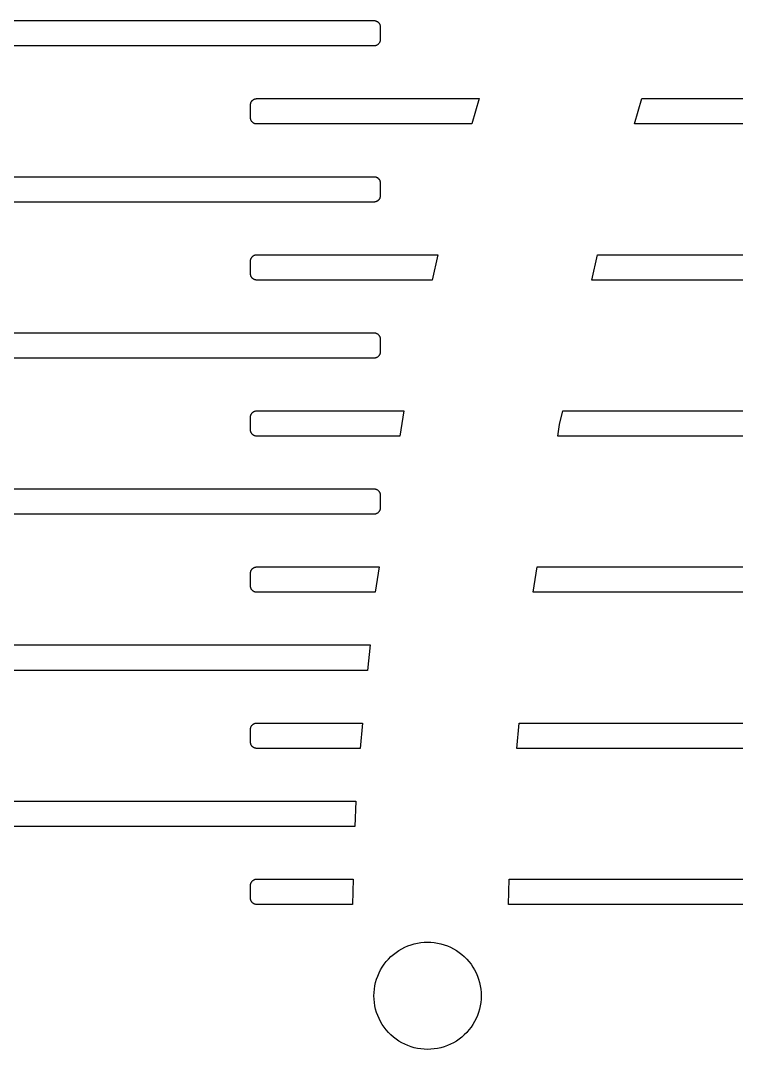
# Model space of a CAD drawing. Header units: metres. Extents: x -218 to 218, y -218 to 218.
# Drawn here: x -181.1 to -144.4, y -2.8 to 50 of the extents above; entities that cross this region are included whole.
import ezdxf

# ---------------------------------------------------------------- set-up
doc = ezdxf.new("R2010")
doc.units = ezdxf.units.M

msp = doc.modelspace()

# ---------------------------------------------------------------- linework, layer by layer
for p, q in [((-193.997, 49.9778), (-162.997, 49.9778)), ((-162.997, 49.9778), (-162.977, 49.9772)), ((-162.977, 49.9772), (-162.956, 49.9752)), ((-162.956, 49.9752), (-162.936, 49.972)), ((-162.936, 49.972), (-162.916, 49.9676)), ((-162.916, 49.9676), (-162.897, 49.9619)), ((-162.897, 49.9619), (-162.878, 49.955)), ((-162.878, 49.955), (-162.859, 49.9469)), ((-162.859, 49.9469), (-162.841, 49.9376)), ((-162.841, 49.9376), (-162.823, 49.9272)), ((-162.823, 49.9272), (-162.806, 49.9157)), ((-162.806, 49.9157), (-162.79, 49.9032)), ((-162.79, 49.9032), (-162.775, 49.8897)), ((-162.775, 49.8897), (-162.76, 49.8753)), ((-162.76, 49.8753), (-162.747, 49.86)), ((-162.747, 49.86), (-162.734, 49.8438)), ((-162.734, 49.8438), (-162.723, 49.8269)), ((-162.723, 49.8269), (-162.712, 49.8094)), ((-162.712, 49.8094), (-162.703, 49.7912)), ((-162.703, 49.7912), (-162.695, 49.7724)), ((-162.695, 49.7724), (-162.688, 49.7532)), ((-162.688, 49.7532), (-162.682, 49.7336)), ((-162.682, 49.7336), (-162.678, 49.7137)), ((-162.678, 49.7137), (-162.675, 49.6935)), ((-162.675, 49.6935), (-162.673, 49.6732)), ((-162.673, 49.6732), (-162.672, 49.6528)), ((-162.672, 49.6528), (-162.672, 49.0028)), ((-162.997, 48.6778), (-193.997, 48.6778)), ((-162.977, 48.6784), (-162.997, 48.6778)), ((-162.956, 48.6804), (-162.977, 48.6784)), ((-162.936, 48.6835), (-162.956, 48.6804)), ((-162.916, 48.688), (-162.936, 48.6835)), ((-162.897, 48.6937), (-162.916, 48.688)), ((-162.878, 48.7006), (-162.897, 48.6937)), ((-162.859, 48.7087), (-162.878, 48.7006)), ((-162.841, 48.718), (-162.859, 48.7087)), ((-162.823, 48.7284), (-162.841, 48.718)), ((-162.806, 48.7399), (-162.823, 48.7284)), ((-162.79, 48.7524), (-162.806, 48.7399)), ((-162.775, 48.7659), (-162.79, 48.7524)), ((-162.76, 48.7803), (-162.775, 48.7659)), ((-162.747, 48.7956), (-162.76, 48.7803)), ((-162.734, 48.8118), (-162.747, 48.7956)), ((-162.723, 48.8286), (-162.734, 48.8118)), ((-162.712, 48.8462), (-162.723, 48.8286)), ((-162.703, 48.8644), (-162.712, 48.8462)), ((-162.695, 48.8831), (-162.703, 48.8644)), ((-162.688, 48.9024), (-162.695, 48.8831)), ((-162.682, 48.922), (-162.688, 48.9024)), ((-162.678, 48.9419), (-162.682, 48.922)), ((-162.675, 48.9621), (-162.678, 48.9419)), ((-162.673, 48.9824), (-162.675, 48.9621)), ((-162.672, 49.0028), (-162.673, 48.9824)), ((-169.248, 45.86), (-169.234, 45.8753)), ((-169.234, 45.8753), (-169.22, 45.8897)), ((-169.22, 45.8897), (-169.204, 45.9032)), ((-169.204, 45.9032), (-169.188, 45.9157)), ((-169.188, 45.9157), (-169.171, 45.9272)), ((-169.171, 45.9272), (-169.154, 45.9376)), ((-169.154, 45.9376), (-169.136, 45.9469)), ((-169.136, 45.9469), (-169.117, 45.955)), ((-169.117, 45.955), (-169.098, 45.9619)), ((-169.098, 45.9619), (-169.078, 45.9676)), ((-169.078, 45.9676), (-169.058, 45.972)), ((-169.058, 45.972), (-169.038, 45.9752)), ((-169.038, 45.9752), (-169.018, 45.9772)), ((-169.018, 45.9772), (-168.997, 45.9778)), ((-168.997, 45.9778), (-157.597, 45.9778)), ((-157.597, 45.9778), (-157.975, 44.6778)), ((-149.648, 44.6778), (-149.27, 45.9778)), ((-149.27, 45.9778), (-137.997, 45.9778)), ((-169.322, 45.6732), (-169.32, 45.6935)), ((-169.322, 45.6528), (-169.322, 45.6732)), ((-169.322, 45.0028), (-169.322, 45.6528)), ((-169.32, 45.6935), (-169.316, 45.7137)), ((-169.316, 45.7137), (-169.312, 45.7336)), ((-169.312, 45.7336), (-169.306, 45.7532)), ((-169.306, 45.7532), (-169.299, 45.7724)), ((-169.299, 45.7724), (-169.291, 45.7912)), ((-169.291, 45.7912), (-169.282, 45.8094)), ((-169.282, 45.8094), (-169.272, 45.8269)), ((-169.272, 45.8269), (-169.26, 45.8438)), ((-169.26, 45.8438), (-169.248, 45.86)), ((-169.322, 44.9824), (-169.322, 45.0028)), ((-169.32, 44.9621), (-169.322, 44.9824)), ((-169.316, 44.9419), (-169.32, 44.9621)), ((-169.312, 44.922), (-169.316, 44.9419)), ((-169.306, 44.9024), (-169.312, 44.922)), ((-169.299, 44.8831), (-169.306, 44.9024)), ((-169.291, 44.8644), (-169.299, 44.8831)), ((-169.282, 44.8462), (-169.291, 44.8644)), ((-169.272, 44.8286), (-169.282, 44.8462)), ((-169.26, 44.8118), (-169.272, 44.8286)), ((-169.248, 44.7956), (-169.26, 44.8118)), ((-169.234, 44.7803), (-169.248, 44.7956)), ((-169.22, 44.7659), (-169.234, 44.7803)), ((-169.204, 44.7524), (-169.22, 44.7659)), ((-169.188, 44.7399), (-169.204, 44.7524)), ((-169.171, 44.7284), (-169.188, 44.7399)), ((-169.154, 44.718), (-169.171, 44.7284)), ((-169.136, 44.7087), (-169.154, 44.718)), ((-169.117, 44.7006), (-169.136, 44.7087)), ((-169.098, 44.6937), (-169.117, 44.7006)), ((-169.078, 44.688), (-169.098, 44.6937)), ((-169.058, 44.6835), (-169.078, 44.688)), ((-169.038, 44.6804), (-169.058, 44.6835)), ((-169.018, 44.6784), (-169.038, 44.6804)), ((-168.997, 44.6778), (-169.018, 44.6784)), ((-157.975, 44.6778), (-168.997, 44.6778)), ((-137.997, 44.6778), (-149.648, 44.6778)), ((-193.997, 41.9778), (-162.997, 41.9778)), ((-162.997, 41.9778), (-162.977, 41.9772)), ((-162.977, 41.9772), (-162.956, 41.9752)), ((-162.956, 41.9752), (-162.936, 41.972)), ((-162.936, 41.972), (-162.916, 41.9676)), ((-162.916, 41.9676), (-162.897, 41.9619)), ((-162.897, 41.9619), (-162.878, 41.955)), ((-162.878, 41.955), (-162.859, 41.9469)), ((-162.859, 41.9469), (-162.841, 41.9376)), ((-162.841, 41.9376), (-162.823, 41.9272)), ((-162.823, 41.9272), (-162.806, 41.9157)), ((-162.806, 41.9157), (-162.79, 41.9032)), ((-162.79, 41.9032), (-162.775, 41.8897)), ((-162.775, 41.8897), (-162.76, 41.8753)), ((-162.76, 41.8753), (-162.747, 41.86)), ((-162.747, 41.86), (-162.734, 41.8438)), ((-162.734, 41.8438), (-162.723, 41.8269)), ((-162.723, 41.8269), (-162.712, 41.8094)), ((-162.712, 41.8094), (-162.703, 41.7912)), ((-162.703, 41.7912), (-162.695, 41.7724)), ((-162.695, 41.7724), (-162.688, 41.7532)), ((-162.688, 41.7532), (-162.682, 41.7336)), ((-162.682, 41.7336), (-162.678, 41.7137)), ((-162.678, 41.7137), (-162.675, 41.6935)), ((-162.675, 41.6935), (-162.673, 41.6732)), ((-162.673, 41.6732), (-162.672, 41.6528)), ((-162.672, 41.6528), (-162.672, 41.0028)), ((-162.997, 40.6778), (-193.997, 40.6778)), ((-162.977, 40.6784), (-162.997, 40.6778)), ((-162.956, 40.6804), (-162.977, 40.6784)), ((-162.936, 40.6835), (-162.956, 40.6804)), ((-162.916, 40.688), (-162.936, 40.6835)), ((-162.897, 40.6937), (-162.916, 40.688)), ((-162.878, 40.7006), (-162.897, 40.6937)), ((-162.859, 40.7087), (-162.878, 40.7006)), ((-162.841, 40.718), (-162.859, 40.7087)), ((-162.823, 40.7284), (-162.841, 40.718)), ((-162.806, 40.7399), (-162.823, 40.7284)), ((-162.79, 40.7524), (-162.806, 40.7399)), ((-162.775, 40.7659), (-162.79, 40.7524)), ((-162.76, 40.7803), (-162.775, 40.7659)), ((-162.747, 40.7956), (-162.76, 40.7803)), ((-162.734, 40.8118), (-162.747, 40.7956)), ((-162.723, 40.8286), (-162.734, 40.8118)), ((-162.712, 40.8462), (-162.723, 40.8286)), ((-162.703, 40.8644), (-162.712, 40.8462)), ((-162.695, 40.8831), (-162.703, 40.8644)), ((-162.688, 40.9024), (-162.695, 40.8831)), ((-162.682, 40.922), (-162.688, 40.9024)), ((-162.678, 40.9419), (-162.682, 40.922)), ((-162.675, 40.9621), (-162.678, 40.9419)), ((-162.673, 40.9824), (-162.675, 40.9621)), ((-162.672, 41.0028), (-162.673, 40.9824)), ((-169.098, 37.9619), (-169.078, 37.9676)), ((-169.078, 37.9676), (-169.058, 37.972)), ((-169.058, 37.972), (-169.038, 37.9752)), ((-169.038, 37.9752), (-169.018, 37.9772)), ((-169.018, 37.9772), (-168.997, 37.9778)), ((-168.997, 37.9778), (-159.729, 37.9778)), ((-159.729, 37.9778), (-160.02, 36.6778)), ((-151.826, 36.6778), (-151.536, 37.9778)), ((-151.536, 37.9778), (-137.997, 37.9778)), ((-169.322, 37.6732), (-169.32, 37.6935)), ((-169.322, 37.6528), (-169.322, 37.6732)), ((-169.322, 37.0028), (-169.322, 37.6528)), ((-169.32, 37.6935), (-169.316, 37.7137)), ((-169.316, 37.7137), (-169.312, 37.7336)), ((-169.312, 37.7336), (-169.306, 37.7532)), ((-169.306, 37.7532), (-169.299, 37.7724)), ((-169.299, 37.7724), (-169.291, 37.7912)), ((-169.291, 37.7912), (-169.282, 37.8094)), ((-169.282, 37.8094), (-169.272, 37.8269)), ((-169.272, 37.8269), (-169.26, 37.8438)), ((-169.26, 37.8438), (-169.248, 37.86)), ((-169.248, 37.86), (-169.234, 37.8753)), ((-169.234, 37.8753), (-169.22, 37.8897)), ((-169.22, 37.8897), (-169.204, 37.9032)), ((-169.204, 37.9032), (-169.188, 37.9157)), ((-169.188, 37.9157), (-169.171, 37.9272)), ((-169.171, 37.9272), (-169.154, 37.9376)), ((-169.154, 37.9376), (-169.136, 37.9469)), ((-169.136, 37.9469), (-169.117, 37.955)), ((-169.117, 37.955), (-169.098, 37.9619)), ((-169.322, 36.9824), (-169.322, 37.0028)), ((-169.32, 36.9621), (-169.322, 36.9824)), ((-169.316, 36.9419), (-169.32, 36.9621)), ((-169.312, 36.922), (-169.316, 36.9419)), ((-169.306, 36.9024), (-169.312, 36.922)), ((-169.299, 36.8831), (-169.306, 36.9024)), ((-169.291, 36.8644), (-169.299, 36.8831)), ((-169.282, 36.8462), (-169.291, 36.8644)), ((-169.272, 36.8286), (-169.282, 36.8462)), ((-169.26, 36.8118), (-169.272, 36.8286)), ((-169.248, 36.7956), (-169.26, 36.8118)), ((-169.234, 36.7803), (-169.248, 36.7956)), ((-169.22, 36.7659), (-169.234, 36.7803)), ((-169.204, 36.7524), (-169.22, 36.7659)), ((-169.188, 36.7399), (-169.204, 36.7524)), ((-169.171, 36.7284), (-169.188, 36.7399)), ((-169.154, 36.718), (-169.171, 36.7284)), ((-169.136, 36.7087), (-169.154, 36.718)), ((-169.117, 36.7006), (-169.136, 36.7087)), ((-169.098, 36.6937), (-169.117, 36.7006)), ((-169.078, 36.688), (-169.098, 36.6937)), ((-169.058, 36.6835), (-169.078, 36.688)), ((-169.038, 36.6804), (-169.058, 36.6835)), ((-169.018, 36.6784), (-169.038, 36.6804)), ((-168.997, 36.6778), (-169.018, 36.6784)), ((-160.02, 36.6778), (-168.997, 36.6778)), ((-137.997, 36.6778), (-151.826, 36.6778)), ((-193.997, 33.9778), (-162.997, 33.9778)), ((-162.997, 33.9778), (-162.977, 33.9772)), ((-162.977, 33.9772), (-162.956, 33.9752)), ((-162.956, 33.9752), (-162.936, 33.972)), ((-162.936, 33.972), (-162.916, 33.9676)), ((-162.916, 33.9676), (-162.897, 33.9619)), ((-162.897, 33.9619), (-162.878, 33.955)), ((-162.878, 33.955), (-162.859, 33.9469)), ((-162.859, 33.9469), (-162.841, 33.9376)), ((-162.841, 33.9376), (-162.823, 33.9272)), ((-162.823, 33.9272), (-162.806, 33.9157)), ((-162.806, 33.9157), (-162.79, 33.9032)), ((-162.79, 33.9032), (-162.775, 33.8897)), ((-162.775, 33.8897), (-162.76, 33.8753)), ((-162.76, 33.8753), (-162.747, 33.86)), ((-162.747, 33.86), (-162.734, 33.8438)), ((-162.734, 33.8438), (-162.723, 33.8269)), ((-162.723, 33.8269), (-162.712, 33.8094)), ((-162.712, 33.8094), (-162.703, 33.7912)), ((-162.703, 33.7912), (-162.695, 33.7724)), ((-162.695, 33.7724), (-162.688, 33.7532)), ((-162.688, 33.7532), (-162.682, 33.7336)), ((-162.682, 33.7336), (-162.678, 33.7137)), ((-162.678, 33.7137), (-162.675, 33.6935)), ((-162.675, 33.6935), (-162.673, 33.6732)), ((-162.673, 33.6732), (-162.672, 33.6528)), ((-162.672, 33.6528), (-162.672, 33.0028)), ((-162.897, 32.6937), (-162.916, 32.688)), ((-162.878, 32.7006), (-162.897, 32.6937)), ((-162.859, 32.7087), (-162.878, 32.7006)), ((-162.841, 32.718), (-162.859, 32.7087)), ((-162.823, 32.7284), (-162.841, 32.718)), ((-162.806, 32.7399), (-162.823, 32.7284)), ((-162.79, 32.7524), (-162.806, 32.7399)), ((-162.775, 32.7659), (-162.79, 32.7524)), ((-162.76, 32.7803), (-162.775, 32.7659)), ((-162.747, 32.7956), (-162.76, 32.7803)), ((-162.734, 32.8118), (-162.747, 32.7956)), ((-162.723, 32.8286), (-162.734, 32.8118)), ((-162.712, 32.8462), (-162.723, 32.8286)), ((-162.703, 32.8644), (-162.712, 32.8462)), ((-162.695, 32.8831), (-162.703, 32.8644)), ((-162.688, 32.9024), (-162.695, 32.8831)), ((-162.682, 32.922), (-162.688, 32.9024)), ((-162.678, 32.9419), (-162.682, 32.922)), ((-162.675, 32.9621), (-162.678, 32.9419)), ((-162.673, 32.9824), (-162.675, 32.9621)), ((-162.672, 33.0028), (-162.673, 32.9824)), ((-162.997, 32.6778), (-193.997, 32.6778)), ((-162.977, 32.6784), (-162.997, 32.6778)), ((-162.956, 32.6804), (-162.977, 32.6784)), ((-162.936, 32.6835), (-162.956, 32.6804)), ((-162.916, 32.688), (-162.936, 32.6835)), ((-169.322, 29.6732), (-169.32, 29.6935)), ((-169.322, 29.6528), (-169.322, 29.6732)), ((-169.322, 29.0028), (-169.322, 29.6528)), ((-169.32, 29.6935), (-169.316, 29.7137)), ((-169.316, 29.7137), (-169.312, 29.7336)), ((-169.312, 29.7336), (-169.306, 29.7532)), ((-169.306, 29.7532), (-169.299, 29.7724)), ((-169.299, 29.7724), (-169.291, 29.7912)), ((-169.291, 29.7912), (-169.282, 29.8094)), ((-169.282, 29.8094), (-169.272, 29.8269)), ((-169.272, 29.8269), (-169.26, 29.8438)), ((-169.26, 29.8438), (-169.248, 29.86)), ((-169.248, 29.86), (-169.234, 29.8753)), ((-169.234, 29.8753), (-169.22, 29.8897)), ((-169.22, 29.8897), (-169.204, 29.9032)), ((-169.204, 29.9032), (-169.188, 29.9157)), ((-169.188, 29.9157), (-169.171, 29.9272)), ((-169.171, 29.9272), (-169.154, 29.9376)), ((-169.154, 29.9376), (-169.136, 29.9469)), ((-169.136, 29.9469), (-169.117, 29.955)), ((-169.117, 29.955), (-169.098, 29.9619)), ((-169.098, 29.9619), (-169.078, 29.9676)), ((-169.078, 29.9676), (-169.058, 29.972)), ((-169.058, 29.972), (-169.038, 29.9752)), ((-169.038, 29.9752), (-169.018, 29.9771)), ((-169.018, 29.9771), (-168.997, 29.9778)), ((-168.997, 29.9778), (-161.465, 29.9778)), ((-161.465, 29.9778), (-161.671, 28.6778)), ((-153.48, 29.2779), (-153.324, 29.9778)), ((-153.324, 29.9778), (-137.997, 29.9778)), ((-169.322, 28.9824), (-169.322, 29.0028)), ((-153.575, 28.6778), (-153.48, 29.2779)), ((-169.32, 28.9621), (-169.322, 28.9824)), ((-169.316, 28.9419), (-169.32, 28.9621)), ((-169.312, 28.922), (-169.316, 28.9419)), ((-169.306, 28.9024), (-169.312, 28.922)), ((-169.299, 28.8831), (-169.306, 28.9024)), ((-169.291, 28.8644), (-169.299, 28.8831)), ((-169.282, 28.8462), (-169.291, 28.8644)), ((-169.272, 28.8286), (-169.282, 28.8462)), ((-169.26, 28.8118), (-169.272, 28.8286)), ((-169.248, 28.7956), (-169.26, 28.8118)), ((-169.234, 28.7803), (-169.248, 28.7956)), ((-169.22, 28.7659), (-169.234, 28.7803)), ((-169.204, 28.7524), (-169.22, 28.7659)), ((-169.188, 28.7399), (-169.204, 28.7524)), ((-169.171, 28.7284), (-169.188, 28.7399)), ((-169.154, 28.718), (-169.171, 28.7284)), ((-169.136, 28.7087), (-169.154, 28.718)), ((-169.117, 28.7006), (-169.136, 28.7087)), ((-169.098, 28.6937), (-169.117, 28.7006)), ((-169.078, 28.688), (-169.098, 28.6937)), ((-169.058, 28.6835), (-169.078, 28.688)), ((-169.038, 28.6804), (-169.058, 28.6835)), ((-169.018, 28.6784), (-169.038, 28.6804)), ((-168.997, 28.6778), (-169.018, 28.6784)), ((-161.671, 28.6778), (-168.997, 28.6778)), ((-137.997, 28.6778), (-153.575, 28.6778)), ((-193.997, 25.9778), (-162.997, 25.9778)), ((-162.997, 25.9778), (-162.977, 25.9771)), ((-162.977, 25.9771), (-162.956, 25.9752)), ((-162.956, 25.9752), (-162.936, 25.972)), ((-162.936, 25.972), (-162.916, 25.9676)), ((-162.916, 25.9676), (-162.897, 25.9619)), ((-162.897, 25.9619), (-162.878, 25.955)), ((-162.878, 25.955), (-162.859, 25.9469)), ((-162.859, 25.9469), (-162.841, 25.9376)), ((-162.841, 25.9376), (-162.823, 25.9272)), ((-162.823, 25.9272), (-162.806, 25.9157)), ((-162.806, 25.9157), (-162.79, 25.9032)), ((-162.79, 25.9032), (-162.775, 25.8897)), ((-162.775, 25.8897), (-162.76, 25.8753)), ((-162.76, 25.8753), (-162.747, 25.86)), ((-162.747, 25.86), (-162.734, 25.8438)), ((-162.734, 25.8438), (-162.723, 25.8269)), ((-162.723, 25.8269), (-162.712, 25.8094)), ((-162.712, 25.8094), (-162.703, 25.7912)), ((-162.703, 25.7912), (-162.695, 25.7724)), ((-162.695, 25.7724), (-162.688, 25.7532)), ((-162.688, 25.7532), (-162.682, 25.7336)), ((-162.682, 25.7336), (-162.678, 25.7137)), ((-162.678, 25.7137), (-162.675, 25.6935)), ((-162.675, 25.6935), (-162.673, 25.6732)), ((-162.673, 25.6732), (-162.672, 25.6528)), ((-162.672, 25.6528), (-162.672, 25.0028)), ((-162.747, 24.7956), (-162.76, 24.7803)), ((-162.734, 24.8118), (-162.747, 24.7956)), ((-162.723, 24.8286), (-162.734, 24.8118)), ((-162.712, 24.8462), (-162.723, 24.8286)), ((-162.703, 24.8644), (-162.712, 24.8462)), ((-162.695, 24.8831), (-162.703, 24.8644)), ((-162.688, 24.9024), (-162.695, 24.8831)), ((-162.682, 24.922), (-162.688, 24.9024)), ((-162.678, 24.9419), (-162.682, 24.922)), ((-162.675, 24.9621), (-162.678, 24.9419)), ((-162.673, 24.9824), (-162.675, 24.9621)), ((-162.672, 25.0028), (-162.673, 24.9824)), ((-162.997, 24.6778), (-193.997, 24.6778)), ((-162.977, 24.6784), (-162.997, 24.6778)), ((-162.956, 24.6804), (-162.977, 24.6784)), ((-162.936, 24.6835), (-162.956, 24.6804)), ((-162.916, 24.688), (-162.936, 24.6835)), ((-162.897, 24.6937), (-162.916, 24.688)), ((-162.878, 24.7006), (-162.897, 24.6937)), ((-162.859, 24.7087), (-162.878, 24.7006)), ((-162.841, 24.718), (-162.859, 24.7087)), ((-162.823, 24.7284), (-162.841, 24.718)), ((-162.806, 24.7399), (-162.823, 24.7284)), ((-162.79, 24.7524), (-162.806, 24.7399)), ((-162.775, 24.7659), (-162.79, 24.7524)), ((-162.76, 24.7803), (-162.775, 24.7659)), ((-169.322, 21.6732), (-169.32, 21.6935)), ((-169.322, 21.6528), (-169.322, 21.6732)), ((-169.322, 21.0028), (-169.322, 21.6528)), ((-169.32, 21.6935), (-169.316, 21.7137)), ((-169.316, 21.7137), (-169.312, 21.7336)), ((-169.312, 21.7336), (-169.306, 21.7532)), ((-169.306, 21.7532), (-169.299, 21.7724)), ((-169.299, 21.7724), (-169.291, 21.7912)), ((-169.291, 21.7912), (-169.282, 21.8094)), ((-169.282, 21.8094), (-169.272, 21.8269)), ((-169.272, 21.8269), (-169.26, 21.8438)), ((-169.26, 21.8438), (-169.248, 21.86)), ((-169.248, 21.86), (-169.234, 21.8753)), ((-169.234, 21.8753), (-169.22, 21.8897)), ((-169.22, 21.8897), (-169.204, 21.9032)), ((-169.204, 21.9032), (-169.188, 21.9157)), ((-169.188, 21.9157), (-169.171, 21.9272)), ((-169.171, 21.9272), (-169.154, 21.9376)), ((-169.154, 21.9376), (-169.136, 21.9469)), ((-169.136, 21.9469), (-169.117, 21.955)), ((-169.117, 21.955), (-169.098, 21.9619)), ((-169.098, 21.9619), (-169.078, 21.9676)), ((-169.078, 21.9676), (-169.058, 21.972)), ((-169.058, 21.972), (-169.038, 21.9752)), ((-169.038, 21.9752), (-169.018, 21.9771)), ((-169.018, 21.9771), (-168.997, 21.9778)), ((-168.997, 21.9778), (-162.732, 21.9778)), ((-162.732, 21.9778), (-162.938, 20.6778)), ((-154.842, 20.6778), (-154.637, 21.9778)), ((-154.637, 21.9778), (-137.997, 21.9778)), ((-169.322, 20.9824), (-169.322, 21.0028)), ((-169.32, 20.9621), (-169.322, 20.9824)), ((-169.316, 20.9419), (-169.32, 20.9621)), ((-169.312, 20.922), (-169.316, 20.9419)), ((-169.306, 20.9024), (-169.312, 20.922)), ((-169.299, 20.8831), (-169.306, 20.9024)), ((-169.291, 20.8644), (-169.299, 20.8831)), ((-169.282, 20.8462), (-169.291, 20.8644)), ((-169.272, 20.8286), (-169.282, 20.8462)), ((-169.26, 20.8118), (-169.272, 20.8286)), ((-169.248, 20.7956), (-169.26, 20.8118)), ((-169.234, 20.7803), (-169.248, 20.7956)), ((-169.22, 20.7659), (-169.234, 20.7803)), ((-169.204, 20.7524), (-169.22, 20.7659)), ((-169.188, 20.7399), (-169.204, 20.7524)), ((-169.171, 20.7284), (-169.188, 20.7399)), ((-169.154, 20.718), (-169.171, 20.7284)), ((-169.136, 20.7087), (-169.154, 20.718)), ((-169.117, 20.7006), (-169.136, 20.7087)), ((-169.098, 20.6937), (-169.117, 20.7006)), ((-169.078, 20.688), (-169.098, 20.6937)), ((-169.058, 20.6835), (-169.078, 20.688)), ((-169.038, 20.6804), (-169.058, 20.6835)), ((-169.018, 20.6784), (-169.038, 20.6804)), ((-168.997, 20.6778), (-169.018, 20.6784)), ((-162.938, 20.6778), (-168.997, 20.6778)), ((-137.997, 20.6778), (-154.842, 20.6778)), ((-193.997, 17.9778), (-163.199, 17.9778)), ((-163.199, 17.9778), (-163.322, 16.6778)), ((-163.322, 16.6778), (-193.997, 16.6778)), ((-169.32, 13.6935), (-169.316, 13.7137)), ((-169.316, 13.7137), (-169.312, 13.7336)), ((-169.312, 13.7336), (-169.306, 13.7532)), ((-169.306, 13.7532), (-169.299, 13.7724)), ((-169.299, 13.7724), (-169.291, 13.7912)), ((-169.291, 13.7912), (-169.282, 13.8094)), ((-169.282, 13.8094), (-169.272, 13.8269)), ((-169.272, 13.8269), (-169.26, 13.8438)), ((-169.26, 13.8438), (-169.248, 13.86)), ((-169.248, 13.86), (-169.234, 13.8753)), ((-169.234, 13.8753), (-169.22, 13.8897)), ((-169.22, 13.8897), (-169.204, 13.9032)), ((-169.204, 13.9032), (-169.188, 13.9157)), ((-169.188, 13.9157), (-169.171, 13.9272)), ((-169.171, 13.9272), (-169.154, 13.9376)), ((-169.154, 13.9376), (-169.136, 13.9469)), ((-169.136, 13.9469), (-169.117, 13.955)), ((-169.117, 13.955), (-169.098, 13.9619)), ((-169.098, 13.9619), (-169.078, 13.9676)), ((-169.078, 13.9676), (-169.058, 13.972)), ((-169.058, 13.972), (-169.038, 13.9752)), ((-169.038, 13.9752), (-169.018, 13.9771)), ((-169.018, 13.9771), (-168.997, 13.9778)), ((-168.997, 13.9778), (-163.577, 13.9778)), ((-163.577, 13.9778), (-163.7, 12.6778)), ((-155.669, 12.6778), (-155.546, 13.9778)), ((-155.546, 13.9778), (-137.997, 13.9778)), ((-169.322, 13.6732), (-169.32, 13.6935)), ((-169.322, 13.6528), (-169.322, 13.6732)), ((-169.322, 13.0028), (-169.322, 13.6528)), ((-169.322, 12.9824), (-169.322, 13.0028)), ((-169.32, 12.9621), (-169.322, 12.9824)), ((-169.316, 12.9419), (-169.32, 12.9621)), ((-169.312, 12.922), (-169.316, 12.9419)), ((-169.306, 12.9024), (-169.312, 12.922)), ((-169.299, 12.8831), (-169.306, 12.9024)), ((-169.291, 12.8644), (-169.299, 12.8831)), ((-169.282, 12.8462), (-169.291, 12.8644)), ((-169.272, 12.8286), (-169.282, 12.8462)), ((-169.26, 12.8118), (-169.272, 12.8286)), ((-169.248, 12.7956), (-169.26, 12.8118)), ((-169.234, 12.7803), (-169.248, 12.7956)), ((-169.22, 12.7659), (-169.234, 12.7803)), ((-169.204, 12.7524), (-169.22, 12.7659)), ((-169.188, 12.7399), (-169.204, 12.7524)), ((-169.171, 12.7284), (-169.188, 12.7399)), ((-169.154, 12.718), (-169.171, 12.7284)), ((-169.136, 12.7087), (-169.154, 12.718)), ((-169.117, 12.7006), (-169.136, 12.7087)), ((-169.098, 12.6937), (-169.117, 12.7006)), ((-169.078, 12.688), (-169.098, 12.6937)), ((-169.058, 12.6835), (-169.078, 12.688)), ((-169.038, 12.6804), (-169.058, 12.6835)), ((-169.018, 12.6784), (-169.038, 12.6804)), ((-168.997, 12.6778), (-169.018, 12.6784)), ((-163.7, 12.6778), (-168.997, 12.6778)), ((-137.997, 12.6778), (-155.669, 12.6778)), ((-193.997, 9.97778), (-163.934, 9.97778)), ((-163.934, 9.97778), (-163.975, 8.6778)), ((-163.975, 8.6778), (-193.997, 8.6778)), ((-169.291, 5.79117), (-169.282, 5.80936)), ((-169.282, 5.80936), (-169.272, 5.82693)), ((-169.272, 5.82693), (-169.26, 5.84383)), ((-169.26, 5.84383), (-169.248, 5.85995)), ((-169.248, 5.85995), (-169.234, 5.87527)), ((-169.234, 5.87527), (-169.22, 5.88971)), ((-169.22, 5.88971), (-169.204, 5.90321)), ((-169.204, 5.90321), (-169.188, 5.91573)), ((-169.188, 5.91573), (-169.171, 5.9272)), ((-169.171, 5.9272), (-169.154, 5.93759)), ((-169.154, 5.93759), (-169.136, 5.94685)), ((-169.136, 5.94685), (-169.117, 5.95497)), ((-169.117, 5.95497), (-169.098, 5.96188)), ((-169.098, 5.96188), (-169.078, 5.96758)), ((-169.078, 5.96758), (-169.058, 5.97203)), ((-169.058, 5.97203), (-169.038, 5.97522)), ((-169.038, 5.97522), (-169.018, 5.97714)), ((-169.018, 5.97714), (-168.997, 5.97778)), ((-168.997, 5.97778), (-164.06, 5.97778)), ((-164.06, 5.97778), (-164.101, 4.6778)), ((-156.101, 4.6778), (-156.06, 5.97778)), ((-156.06, 5.97778), (-137.997, 5.97778)), ((-169.322, 5.6732), (-169.32, 5.69353)), ((-169.322, 5.65279), (-169.322, 5.6732)), ((-169.322, 5.00279), (-169.322, 5.65279)), ((-169.32, 5.69353), (-169.316, 5.71368)), ((-169.316, 5.71368), (-169.312, 5.73361)), ((-169.312, 5.73361), (-169.306, 5.75322)), ((-169.306, 5.75322), (-169.299, 5.77243)), ((-169.299, 5.77243), (-169.291, 5.79117)), ((-169.322, 4.98239), (-169.322, 5.00279)), ((-169.32, 4.96205), (-169.322, 4.98239)), ((-169.316, 4.94189), (-169.32, 4.96205)), ((-169.312, 4.92197), (-169.316, 4.94189)), ((-169.306, 4.90236), (-169.312, 4.92197)), ((-169.299, 4.88315), (-169.306, 4.90236)), ((-169.291, 4.86441), (-169.299, 4.88315)), ((-169.282, 4.84622), (-169.291, 4.86441)), ((-169.272, 4.82864), (-169.282, 4.84622)), ((-169.26, 4.81177), (-169.272, 4.82864)), ((-169.248, 4.79562), (-169.26, 4.81177)), ((-169.234, 4.78032), (-169.248, 4.79562)), ((-169.22, 4.76587), (-169.234, 4.78032)), ((-169.204, 4.75238), (-169.22, 4.76587)), ((-169.188, 4.73987), (-169.204, 4.75238)), ((-169.171, 4.72838), (-169.188, 4.73987)), ((-169.154, 4.71799), (-169.171, 4.72838)), ((-169.136, 4.70872), (-169.154, 4.71799)), ((-169.117, 4.70061), (-169.136, 4.70872)), ((-169.098, 4.6937), (-169.117, 4.70061)), ((-169.078, 4.688), (-169.098, 4.6937)), ((-169.058, 4.68355), (-169.078, 4.688)), ((-169.038, 4.68036), (-169.058, 4.68355)), ((-169.018, 4.67844), (-169.038, 4.68036)), ((-168.997, 4.6778), (-169.018, 4.67844)), ((-164.101, 4.6778), (-168.997, 4.6778)), ((-137.997, 4.6778), (-156.101, 4.6778)), ((-161.098, 2.6154), (-160.932, 2.66359)), ((-160.932, 2.66359), (-160.763, 2.70128)), ((-160.763, 2.70128), (-160.593, 2.7283)), ((-160.593, 2.7283), (-160.421, 2.74457)), ((-160.421, 2.74457), (-160.248, 2.75)), ((-160.248, 2.75), (-160.075, 2.74457)), ((-160.075, 2.74457), (-159.903, 2.7283)), ((-159.903, 2.7283), (-159.733, 2.70128)), ((-159.733, 2.70128), (-159.564, 2.66359)), ((-159.564, 2.66359), (-159.398, 2.6154)), ((-162.13, 2.00465), (-162.001, 2.1189)), ((-162.001, 2.1189), (-161.864, 2.22479)), ((-161.864, 2.22479), (-161.721, 2.3219)), ((-161.721, 2.3219), (-161.573, 2.40984)), ((-161.573, 2.40984), (-161.419, 2.48827)), ((-161.419, 2.48827), (-161.26, 2.55688)), ((-161.26, 2.55688), (-161.098, 2.6154)), ((-159.398, 2.6154), (-159.236, 2.55688)), ((-159.236, 2.55688), (-159.077, 2.48827)), ((-159.077, 2.48827), (-158.923, 2.40984)), ((-158.923, 2.40984), (-158.774, 2.3219)), ((-158.774, 2.3219), (-158.631, 2.22479)), ((-158.631, 2.22479), (-158.495, 2.1189)), ((-158.495, 2.1189), (-158.365, 2.00465)), ((-162.57, 1.47351), (-162.473, 1.61641)), ((-162.473, 1.61641), (-162.367, 1.75291)), ((-162.367, 1.75291), (-162.253, 1.88249)), ((-162.253, 1.88249), (-162.13, 2.00465)), ((-158.365, 2.00465), (-158.243, 1.88249)), ((-158.243, 1.88249), (-158.129, 1.75291)), ((-158.129, 1.75291), (-158.023, 1.61641)), ((-158.023, 1.61641), (-157.926, 1.47351)), ((-162.805, 1.01233), (-162.736, 1.17088)), ((-162.736, 1.17088), (-162.658, 1.32481)), ((-162.658, 1.32481), (-162.57, 1.47351)), ((-157.926, 1.47351), (-157.838, 1.32481)), ((-157.838, 1.32481), (-157.76, 1.17088)), ((-157.76, 1.17088), (-157.691, 1.01233)), ((-162.949, 0.51529), (-162.911, 0.68388)), ((-162.911, 0.68388), (-162.863, 0.84979)), ((-162.863, 0.84979), (-162.805, 1.01233)), ((-157.691, 1.01233), (-157.632, 0.84979)), ((-157.632, 0.84979), (-157.584, 0.68388)), ((-157.584, 0.68388), (-157.547, 0.51529)), ((-162.998, 0), (-162.992, 0.17267)), ((-162.992, -0.17267), (-162.998, 0)), ((-162.992, 0.17267), (-162.976, 0.34467)), ((-162.976, 0.34467), (-162.949, 0.51529)), ((-157.547, 0.51529), (-157.52, 0.34467)), ((-157.52, 0.34467), (-157.503, 0.17267)), ((-157.503, 0.17267), (-157.498, 0)), ((-157.498, 0), (-157.503, -0.17267)), ((-162.976, -0.34467), (-162.992, -0.17267)), ((-162.949, -0.51529), (-162.976, -0.34467)), ((-162.911, -0.68388), (-162.949, -0.51529)), ((-157.547, -0.51529), (-157.584, -0.68388)), ((-157.52, -0.34467), (-157.547, -0.51529)), ((-157.503, -0.17267), (-157.52, -0.34467)), ((-162.863, -0.84979), (-162.911, -0.68388)), ((-162.805, -1.01233), (-162.863, -0.84979)), ((-162.736, -1.17088), (-162.805, -1.01233)), ((-157.691, -1.01233), (-157.76, -1.17088)), ((-157.632, -0.84979), (-157.691, -1.01233)), ((-157.584, -0.68388), (-157.632, -0.84979)), ((-162.658, -1.32481), (-162.736, -1.17088)), ((-162.57, -1.47351), (-162.658, -1.32481)), ((-162.473, -1.61641), (-162.57, -1.47351)), ((-157.926, -1.47351), (-158.023, -1.61641)), ((-157.838, -1.32481), (-157.926, -1.47351)), ((-157.76, -1.17088), (-157.838, -1.32481)), ((-162.367, -1.75291), (-162.473, -1.61641)), ((-162.253, -1.88249), (-162.367, -1.75291)), ((-162.13, -2.00465), (-162.253, -1.88249)), ((-162.001, -2.1189), (-162.13, -2.00465)), ((-158.365, -2.00465), (-158.495, -2.1189)), ((-158.243, -1.88249), (-158.365, -2.00465)), ((-158.129, -1.75291), (-158.243, -1.88249)), ((-158.023, -1.61641), (-158.129, -1.75291)), ((-161.864, -2.22479), (-162.001, -2.1189)), ((-161.721, -2.3219), (-161.864, -2.22479)), ((-161.573, -2.40984), (-161.721, -2.3219)), ((-161.419, -2.48827), (-161.573, -2.40984)), ((-161.26, -2.55688), (-161.419, -2.48827)), ((-161.098, -2.6154), (-161.26, -2.55688)), ((-160.932, -2.66359), (-161.098, -2.6154)), ((-159.398, -2.6154), (-159.564, -2.66359)), ((-159.236, -2.55688), (-159.398, -2.6154)), ((-159.077, -2.48827), (-159.236, -2.55688)), ((-158.923, -2.40984), (-159.077, -2.48827)), ((-158.774, -2.3219), (-158.923, -2.40984)), ((-158.631, -2.22479), (-158.774, -2.3219)), ((-158.495, -2.1189), (-158.631, -2.22479)), ((-160.763, -2.70128), (-160.932, -2.66359)), ((-160.593, -2.7283), (-160.763, -2.70128)), ((-160.421, -2.74457), (-160.593, -2.7283)), ((-160.248, -2.75), (-160.421, -2.74457)), ((-160.075, -2.74457), (-160.248, -2.75)), ((-159.903, -2.7283), (-160.075, -2.74457)), ((-159.733, -2.70128), (-159.903, -2.7283)), ((-159.564, -2.66359), (-159.733, -2.70128))]:
    msp.add_line(p, q)

doc.saveas('drawing.dxf')
